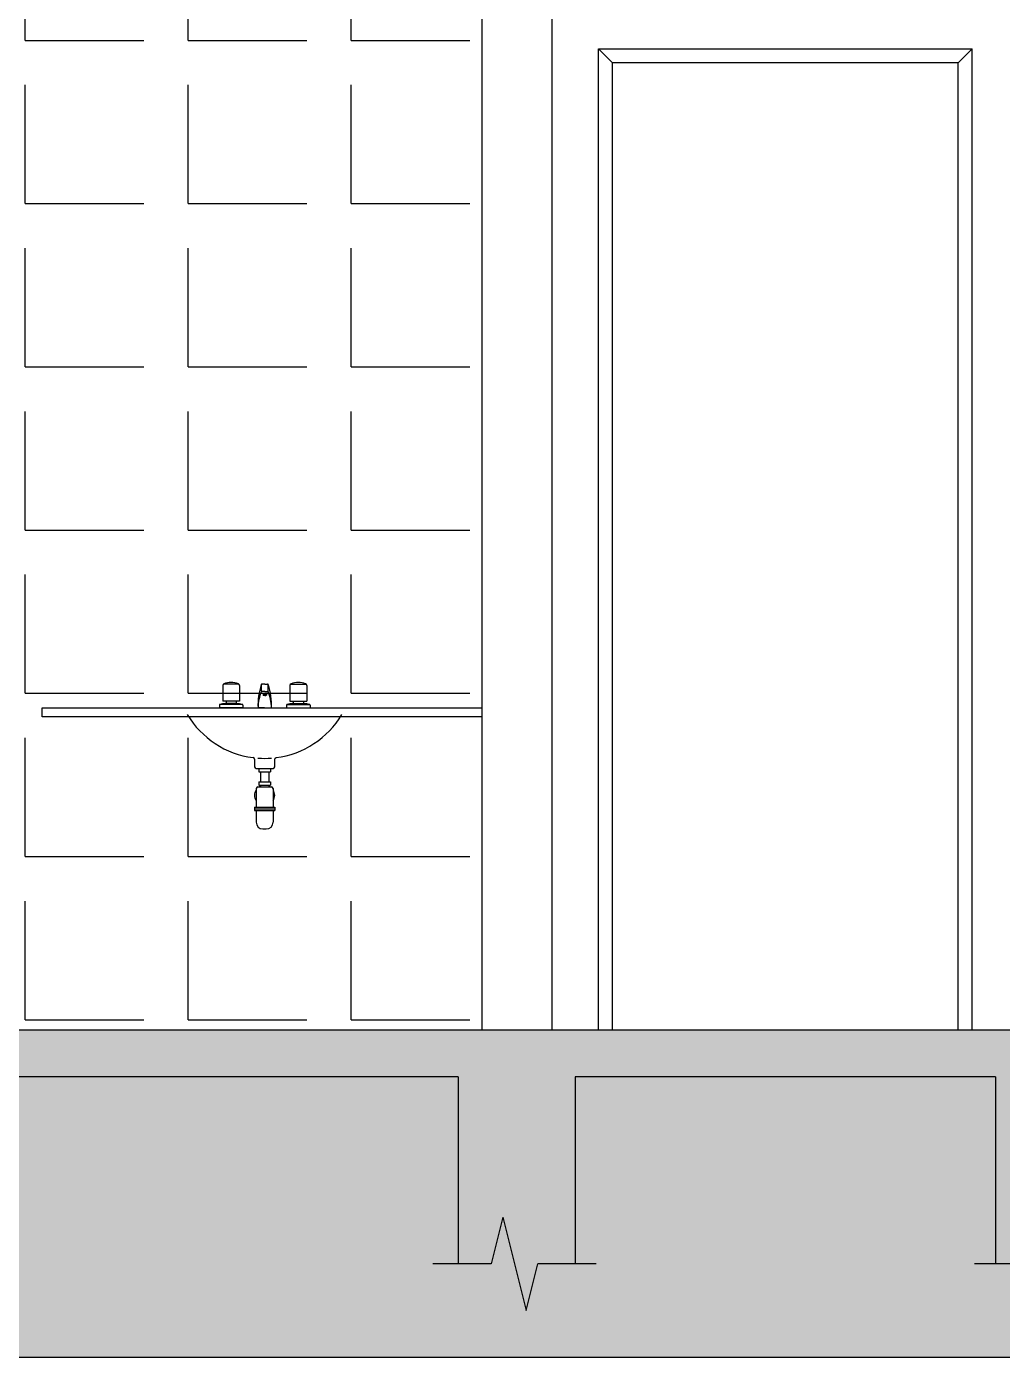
# Model space of a CAD drawing. Header units: metres. Extents: x 5374 to 25187, y 1840 to 7438.
# Drawn here: x 24364.8 to 24573.7, y 6225.3 to 6510 of the extents above; entities that cross this region are included whole.
import ezdxf

# ---------------------------------------------------------------- set-up
doc = ezdxf.new("R2010")
doc.units = ezdxf.units.M
for name, color, linetype in [('01', 1, 'Continuous'), ('02', 2, 'Continuous'), ('04', 4, 'Continuous'), ('06', 6, 'Continuous'), ('Block1', 1, 'Continuous'), ('Block2', 2, 'Continuous')]:
    doc.layers.add(name, color=color, linetype=linetype)

# ---------------------------------------------------------------- blocks, each defined once
blk = doc.blocks.new('Lavatorio012')
at = {"layer": 'Block2'}
for p, q in [((-12.47, 96.66), (-12.47, 92)), ((-7.74, 97), (-12.1, 97)), ((-7.47, 96.66), (-7.47, 92)), ((-0.97, 95.09), (-0.97, 96.84)), ((0.03, 97.04), (-0.82, 97.04)), ((0.03, 97.04), (0.89, 97.04)), ((1.03, 95.09), (1.03, 96.84)), ((7.53, 96.66), (7.53, 92)), ((7.8, 97), (12.16, 97)), ((12.53, 96.66), (12.53, 92)), ((-6.55, 91), (-13.38, 91)), ((-7.47, 92), (-12.47, 92)), ((-11.47, 92), (-11.47, 91.48)), ((-8.47, 91.29), (-11.47, 91.29)), ((-8.47, 92), (-8.47, 91.48)), ((0.03, 94.89), (-0.77, 94.89)), ((-0.45, 94.19), (-0.47, 93.78)), ((0.03, 94.89), (0.83, 94.89)), ((0.52, 94.19), (0.53, 93.78)), ((6.62, 91), (13.45, 91)), ((7.53, 92), (12.53, 92)), ((8.53, 92), (8.53, 91.48)), ((8.53, 91.29), (11.53, 91.29)), ((11.53, 92), (11.53, 91.48)), ((-13.47, 90.84), (-13.47, 90)), ((-6.47, 90), (-13.47, 90)), ((-6.47, 90.84), (-6.47, 90)), ((0, 90), (-1.97, 90)), ((0.06, 90), (2.03, 90)), ((6.53, 90.84), (6.53, 90)), ((6.53, 90), (13.53, 90)), ((13.53, 90.84), (13.53, 90)), ((-3, 74.72), (-3, 72.5)), ((-2.5, 72), (2.5, 72)), ((-1.75, 72), (-1.75, 71)), ((-1.75, 72), (1.75, 72)), ((1.75, 72), (1.75, 71)), ((-1.75, 71), (1.75, 71)), ((-1.75, 68), (-1.75, 67)), ((-1.75, 68), (1.75, 68)), ((-1.25, 71), (-1.25, 68)), ((-1.25, 71), (-1.25, 68)), ((1.25, 71), (1.25, 68)), ((1.75, 68), (1.75, 67)), ((-2.5, 66), (-2.5, 60.5)), ((-2, 66.5), (2, 66.5)), ((-1.75, 67), (1.75, 67)), ((-1.25, 67), (-1.25, 66.5)), ((-1.25, 67), (-1.25, 66.5)), ((1.25, 67), (1.25, 66.5)), ((2.5, 66), (2.5, 60.5)), ((-3, 60.5), (-3, 59.5)), ((-3, 60.5), (3, 60.5)), ((-3, 60), (3, 60)), ((-3, 59.5), (3, 59.5)), ((-2.5, 59.5), (-2.5, 56)), ((2.5, 59.5), (2.5, 56)), ((3, 60.5), (3, 59.5)), ((-0.5, 54), (0.5, 54))]:
    blk.add_line(p, q, dxfattribs=at)
for points in [[(-0.47, 94.17, -0.302182), (-0.45, 94.19, -0.056318), (-0.32, 94.23, -0.025038), (-0.18, 94.25, -0.017953), (0.03, 94.26, -0.017953)], [(0.03, 93.69, -0.017953), (-0.18, 93.7, -0.025038), (-0.32, 93.72, -0.056318), (-0.45, 93.76, -0.302182), (-0.47, 93.78, -0.302182), (-0.45, 93.8, -0.056318), (-0.32, 93.84, -0.025038), (-0.18, 93.86, -0.017953), (0.03, 93.87, -0.017953)], [(0.53, 94.17, 0.302182), (0.52, 94.19, 0.056318), (0.38, 94.23, 0.025038), (0.24, 94.25, 0.017953), (0.03, 94.26, 0.017953)], [(0.03, 93.69, 0.017953), (0.24, 93.7, 0.025038), (0.38, 93.72, 0.056318), (0.52, 93.76, 0.302182), (0.53, 93.78, 0.302182), (0.52, 93.8, 0.056318), (0.38, 93.84, 0.025038), (0.24, 93.86, 0.017953), (0.03, 93.87, 0.017953)], [(3, 72.5), (3, 74.72, -0.377104), (3.44, 75.22, 0.229023), (23, 88)]]:
    blk.add_lwpolyline(points, format="xyb", dxfattribs=at)
for centre, radius, start, end in [((-11.97, 96.66), 0.5, 110.2457, 180), ((-9.97, 91.24), 6.28, 69.7543, 110.2457), ((-7.97, 96.66), 0.5, 0, 69.7543), ((18.39, 90.7), 20.37, 162.2745, 181.9578), ((-0.82, 96.84), 0.2, 90, 162.2745), ((-0.77, 96.84), 0.2, 90, 180), ((-0.77, 95.09), 0.2, 180, 270), ((0.83, 96.84), 0.2, 360, 90), ((0.83, 95.09), 0.2, 270, 360), ((0.89, 96.84), 0.2, 17.7255, 90), ((-18.32, 90.7), 20.37, 358.0422, 17.7255), ((8.03, 96.66), 0.5, 110.2457, 180), ((10.03, 91.24), 6.28, 69.7543, 110.2457), ((12.03, 96.66), 0.5, 0, 69.7543), ((-13.27, 90.84), 0.2, 101.1509, 180), ((-9.97, 74.09), 17.26, 95.5863, 101.1509), ((-11.67, 91.48), 0.2, 275.5863, 0), ((-8.27, 91.48), 0.2, 180, 264.4137), ((-9.97, 74.09), 17.26, 78.8491, 84.4137), ((-6.67, 90.84), 0.2, 0, 78.8491), ((10.66, 89.96), 12.63, 157.0421, 179.8201), ((-10.59, 89.96), 12.63, 0.1799, 22.9579), ((6.73, 90.84), 0.2, 101.1509, 180), ((10.03, 74.09), 17.26, 95.5863, 101.1509), ((8.33, 91.48), 0.2, 275.5863, 0), ((11.73, 91.48), 0.2, 180, 264.4137), ((10.03, 74.09), 17.26, 78.8491, 84.4137), ((13.33, 90.84), 0.2, 0, 78.8491), ((0, 101.85), 26.85, 211.0482, 262.6466), ((-3.5, 74.72), 0.5, 0, 82.6466), ((-2.5, 72.5), 0.5, 180, 270), ((0, 101.85), 26.85, 265.7592, 274.4599), ((2.5, 72.5), 0.5, 270, 0), ((0, 64), 3, 146.4427, 213.5573), ((-2, 66), 0.5, 90, 180), ((0, 64), 3, 114.6243, 123.5573), ((0, 64), 3, 56.4427, 65.3757), ((2, 66), 0.5, 0, 90), ((0, 64), 3, 326.4427, 33.5573), ((-0.5, 56), 2, 180, 270), ((0.5, 56), 2, 270, 0)]:
    blk.add_arc(centre, radius, start, end, dxfattribs=at)

msp = doc.modelspace()

# ---------------------------------------------------------------- hatches: boundary and pattern name
at = {"layer": '01'}
h = msp.add_hatch(dxfattribs=at)
h.set_pattern_fill('AR-CONC', color=256, scale=0.1)
h.set_pattern_definition([(50, (-292.62, 709.488), (18.218467, -1.5939086), [1.905, -20.955]), (355, (-292.62, 709.488), (-3.524342, 19.105685), [1.524, -16.764058]), (100.451445, (-291.102, 709.355), (14.694125, 17.511775), [1.619001, -17.809024]), (46.1842, (-292.62, 714.568), (27.107904, -4.204233), [2.8575, -31.4325]), (96.63556, (-290.36, 714.218), (23.740413, 24.742612), [2.428502, -26.71356]), (351.18415, (-292.62, 714.568), (23.740413, 24.742612), [2.285997, -25.145973]), (21, (-290.08, 713.298), (15.161439, -10.22652), [1.905, -20.955]), (326, (-290.08, 713.298), (6.180203, 18.418797), [1.524, -16.764]), (71.451445, (-288.817, 712.446), (21.341642, 8.192277), [1.619001, -17.808994]), (37.5, (-292.62, 709.488), (0.3088603, 8.4555039), [0, -16.5608, 0, -17.018, 0, -16.8275]), (7.5, (-292.62, 709.488), (6.6819663, 10.0180575), [0, -9.7028, 0, -16.1798, 0, -6.4135]), (327.5, (-298.2845, 709.488), (13.5590595, -0.5728744), [0, -6.35, 0, -19.812, 0, -26.289]), (317.5, (-300.824, 709.488), (14.812918, 2.542649), [0, -8.255, 0, -13.1572, 0, -18.669])])
h.paths.add_polyline_path([(24212.222, 6285.265), (24457.222, 6285.265), (24457.222, 6245.265), (24464.229, 6245.265), (24466.729, 6255.265), (24471.729, 6235.265), (24474.229, 6245.265), (24482.222, 6245.265), (24482.222, 6285.265), (24572.222, 6285.265), (24572.222, 6245.265), (24580.235, 6245.265), (24582.735, 6255.265), (24587.735, 6235.265), (24590.235, 6245.265), (24597.222, 6245.265), (24597.222, 6285.265), (24932.222, 6285.265), (24932.222, 6245.265), (24938.382, 6245.265), (24940.882, 6255.265), (24945.882, 6235.265), (24948.382, 6245.265), (24957.222, 6245.265), (24957.222, 6295.265), (24942.222, 6295.265), (24187.222, 6295.265), (24187.222, 6285.265), (23972.222, 6285.265), (23957.222, 6285.265), (23957.222, 6245.265), (23963.67, 6245.265), (23966.17, 6255.265), (23971.17, 6235.265), (23973.67, 6245.265), (23982.222, 6245.265), (23982.222, 6275.265), (24187.222, 6275.265), (24187.222, 6245.265), (24194.604, 6245.265), (24197.104, 6255.265), (24202.104, 6235.265), (24204.604, 6245.265), (24212.222, 6245.265)])
at = {"layer": '02'}
h = msp.add_hatch(dxfattribs=at)
h.set_pattern_fill('ANGLE', color=1, scale=5)
h.set_pattern_definition([(0, (-292.62, 709.488), (0, 34.925), [25.4, -9.525]), (90, (-292.62, 709.488), (-34.925, 2e-15), [25.4, -9.525])])
h.paths.add_polyline_path([(24462.222, 6585.265), (24202.222, 6585.265), (24202.222, 6295.265), (24462.222, 6295.265)])
at = {"layer": '06'}
h = msp.add_hatch(dxfattribs=at)
h.set_pattern_fill('EARTH', color=1, scale=3, angle=45)
h.set_pattern_definition([(45, (-292.62, 709.488), (0, 26.940768), [19.05, -19.05]), (45, (-297.672, 714.54), (0, 26.940768), [19.05, -19.05]), (45, (-302.723, 719.59), (0, 26.940768), [19.05, -19.05]), (135, (-302.723, 722.958), (-26.940768, 0), [19.05, -19.05]), (135, (-297.672, 728.01), (-26.940768, 0), [19.05, -19.05]), (135, (-292.62, 733.061), (-26.940768, 0), [19.05, -19.05])])
h.paths.add_polyline_path([(25107.222, 6225.265), (25107.222, 6285.265), (24957.222, 6285.265), (24957.222, 6245.265), (24948.382, 6245.265), (24945.882, 6235.265), (24940.882, 6255.265), (24938.382, 6245.265), (24932.222, 6245.265), (24932.222, 6285.265), (24597.222, 6285.265), (24597.222, 6245.265), (24590.235, 6245.265), (24587.735, 6235.265), (24582.735, 6255.265), (24580.235, 6245.265), (24572.222, 6245.265), (24572.222, 6285.265), (24482.222, 6285.265), (24482.222, 6245.265), (24474.229, 6245.265), (24471.729, 6235.265), (24466.729, 6255.265), (24464.229, 6245.265), (24457.222, 6245.265), (24457.222, 6285.265), (24212.222, 6285.265), (24212.222, 6245.265), (24204.604, 6245.265), (24202.104, 6235.265), (24197.104, 6255.265), (24194.604, 6245.265), (24187.222, 6245.265), (24187.222, 6275.265), (23982.222, 6275.265), (23982.222, 6245.265), (23973.67, 6245.265), (23971.17, 6235.265), (23966.17, 6255.265), (23963.67, 6245.265), (23957.222, 6245.265), (23957.222, 6285.265), (23822.222, 6285.265), (23822.222, 6225.265)])

# ---------------------------------------------------------------- linework, layer by layer
at = {"layer": '02'}
for p, q in [((24487.222, 6295.265), (24487.222, 6505.265)), ((24487.222, 6505.265), (24567.222, 6505.265)), ((24490.222, 6502.265), (24487.222, 6505.265)), ((24564.222, 6502.265), (24567.222, 6505.265)), ((24567.222, 6295.265), (24567.222, 6505.265)), ((24564.222, 6502.265), (24490.222, 6502.265)), ((24490.222, 6295.265), (24490.222, 6502.265)), ((24564.222, 6295.265), (24564.222, 6502.265))]:
    msp.add_line(p, q, dxfattribs=at)
at = {"layer": '04'}
for p, q in [((24462.222, 6555.933), (24462.222, 6295.265)), ((24477.222, 6555.265), (24477.222, 6295.265))]:
    msp.add_line(p, q, dxfattribs=at)
at = {"layer": '06'}
for p, q in [((24942.222, 6295.265), (24187.222, 6295.265)), ((24457.222, 6285.265), (24212.222, 6285.265)), ((24457.222, 6285.265), (24457.222, 6245.265)), ((24572.222, 6285.265), (24482.222, 6285.265)), ((24482.222, 6285.265), (24482.222, 6245.265)), ((24572.222, 6285.265), (24572.222, 6245.265)), ((24466.729, 6255.265), (24464.229, 6245.265)), ((24466.729, 6255.265), (24471.729, 6235.265)), ((24464.229, 6245.265), (24451.729, 6245.265)), ((24471.729, 6235.265), (24474.229, 6245.265)), ((24486.729, 6245.265), (24474.229, 6245.265)), ((24580.235, 6245.265), (24567.735, 6245.265)), ((25107.222, 6225.265), (23822.222, 6225.265))]:
    msp.add_line(p, q, dxfattribs=at)
at = {"layer": 'Block1'}
msp.add_lwpolyline([(24368.142, 6362.359), (24368.142, 6364.241), (24462.222, 6364.241), (24462.222, 6362.359)], close=True, dxfattribs=at)

# ---------------------------------------------------------------- block references
at = {"xscale": 0.71991652173914, "yscale": 0.71991652173914, "zscale": 0.71991652173914}
msp.add_blockref('Lavatorio012', (24415.746, 6299.449), dxfattribs=at)

doc.saveas('drawing.dxf')
